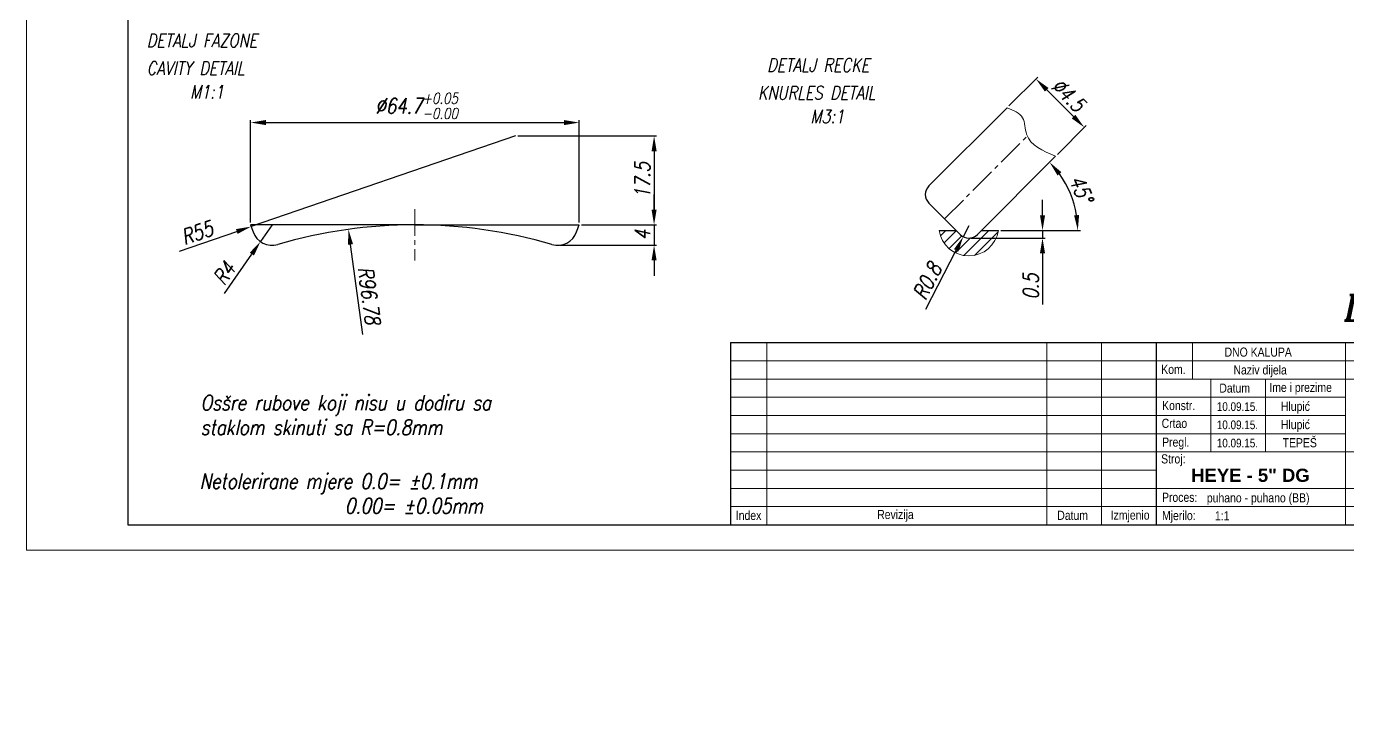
# Model space of a CAD drawing. Extents: x 89 to 513, y -13 to 440.
# Drawn here: x 89 to 349.2, y -12.7 to 123.1 of the extents above; entities that cross this region are included whole.
import ezdxf

# ---------------------------------------------------------------- set-up
doc = ezdxf.new("R2010")
doc.units = 0
doc.header["$LTSCALE"] = 7
doc.header["$MEASUREMENT"] = 0
doc.linetypes.add('CENTER2', pattern=[1.125, 0.75, -0.125, 0.125, -0.125])
doc.layers.get('0').update_dxf_attribs({"linetype": 'CONTINUOUS', "lineweight": 15})
for name, color, linetype, lineweight in [('1', 1, 'CENTER2', 15), ('3', 3, 'CONTINUOUS', 30), ('8', 252, 'CONTINUOUS', 15), ('ENGLISH', 252, 'CONTINUOUS', 18)]:
    doc.layers.add(name, color=color, linetype=linetype, lineweight=lineweight)
doc.styles.add('ITALICT', font='ITALICT.shx', dxfattribs={"width": 0.8, "height": 3})
doc.styles.get("Standard").update_dxf_attribs({"font": 'isocp.shx', "height": 3})
doc.styles.add('style2', font='swissc.ttf')
doc.dimstyles.get("Standard").update_dxf_attribs({"dimtxt": 3, "dimasz": 3, "dimexe": 0.5, "dimexo": 0.5, "dimgap": 0.8, "dimtad": 1, "dimdsep": 46, "dimtxsty": 'ITALICT', "dimcen": 0.09, "dimazin": 2, "dimtfac": 1, "dimtmove": 0, "dimatfit": 3, "dimfxl": 1, "dimtolj": 1, "dimtzin": 0, "dimarcsym": 0})

# ---------------------------------------------------------------- blocks, each defined once
blk = doc.blocks.new('*D19')
at = {"color": 0, "lineweight": -2, "transparency": 16777216}
for p, q in [((133.16, 84.58), (133.16, 104.72)), ((136.16, 104.22), (194.86, 104.22)), ((197.86, 84.58), (197.86, 104.72))]:
    blk.add_line(p, q, dxfattribs=at)
at = {"color": 0, "transparency": 16777216}
for points in [[(136.16, 104.72), (136.16, 103.72), (133.16, 104.22)], [(194.86, 104.72), (194.86, 103.72), (197.86, 104.22)]]:
    blk.add_solid(points, dxfattribs=at)
at = {"color": 0, "transparency": 16777216, "insert": (165.87, 107.5), "char_height": 3, "attachment_point": 5, "style": 'ITALICT'}
blk.add_mtext('\\A1;%%c64.7{}{\\H0.71x;\\C3;\\S+0.05^ -0.00;}', dxfattribs=at)
blk = doc.blocks.new('*D20')
at = {"color": 0, "lineweight": -2, "transparency": 16777216}
for p, q in [((212.63, 87.08), (212.63, 90.08)), ((198.36, 84.08), (213.13, 84.08)), ((212.63, 84.08), (212.63, 80.08)), ((194.12, 80.08), (213.13, 80.08)), ((212.63, 77.08), (212.63, 74.08))]:
    blk.add_line(p, q, dxfattribs=at)
at = {"color": 0, "transparency": 16777216}
for points in [[(212.13, 87.08), (213.13, 87.08), (212.63, 84.08)], [(212.13, 77.08), (213.13, 77.08), (212.63, 80.08)]]:
    blk.add_solid(points, dxfattribs=at)
at = {"color": 0, "transparency": 16777216, "insert": (210.33, 82.08), "char_height": 3, "attachment_point": 5, "rotation": 90, "style": 'ITALICT'}
blk.add_mtext('\\A1;4', dxfattribs=at)
blk = doc.blocks.new('*D55')
at = {"color": 0, "linetype": 'ByBlock', "lineweight": -2, "transparency": 16777216}
for p, q in [((274.6, 83.89), (273.51, 81.75)), ((266.18, 67.46), (272.14, 79.08))]:
    blk.add_line(p, q, dxfattribs=at)
at = {"color": 0, "transparency": 16777216}
blk.add_solid([(271.69, 79.31), (272.58, 78.85), (273.51, 81.75)], dxfattribs=at)
at = {"color": 0, "transparency": 16777216, "insert": (266.43, 72.99), "char_height": 3, "attachment_point": 5, "rotation": 62.8566, "style": 'ITALICT'}
blk.add_mtext('\\A1;R0.8', dxfattribs=at)
blk = doc.blocks.new('*D56')
at = {"color": 0, "linetype": 'ByBlock', "lineweight": -2, "transparency": 16777216}
blk.add_line((280.95, 82.99), (296.58, 82.99), dxfattribs=at)
blk.add_arc((277.09, 82.99), 18.99, 9.0627, 35.9373, dxfattribs=at)
at = {"color": 0, "transparency": 16777216}
for points in [[(292.09, 93.8), (292.85, 94.45), (290.52, 96.41)], [(296.34, 86.02), (295.35, 85.94), (296.08, 82.99)]]:
    blk.add_solid(points, dxfattribs=at)
at = {"color": 0, "transparency": 16777216, "insert": (296.76, 91.13), "char_height": 3, "attachment_point": 5, "rotation": 292.5, "style": 'ITALICT'}
blk.add_mtext('\\A1;45°', dxfattribs=at)
blk = doc.blocks.new('*D57')
at = {"color": 0, "linetype": 'ByBlock', "lineweight": -2, "transparency": 16777216}
for p, q in [((282.51, 107.5), (288.18, 113.16)), ((289.95, 110.69), (295.25, 105.39)), ((292.06, 97.95), (297.73, 103.62))]:
    blk.add_line(p, q, dxfattribs=at)
at = {"color": 0, "transparency": 16777216}
for points in [[(290.3, 111.04), (289.59, 110.33), (287.83, 112.81)], [(295.6, 105.74), (294.9, 105.03), (297.37, 103.26)]]:
    blk.add_solid(points, dxfattribs=at)
at = {"color": 0, "transparency": 16777216, "insert": (294.23, 109.66), "char_height": 3, "attachment_point": 5, "rotation": 315, "style": 'ITALICT'}
blk.add_mtext('\\A1;%%c4.5', dxfattribs=at)
blk = doc.blocks.new('*D58')
at = {"color": 0, "lineweight": -2, "transparency": 16777216}
for p, q in [((289.13, 85.99), (289.13, 88.99)), ((275.1, 81.49), (289.63, 81.49)), ((280.95, 82.99), (289.63, 82.99)), ((289.13, 82.99), (289.13, 81.49)), ((289.13, 78.49), (289.13, 68.4))]:
    blk.add_line(p, q, dxfattribs=at)
at = {"color": 0, "transparency": 16777216}
for points in [[(288.63, 85.99), (289.63, 85.99), (289.13, 82.99)], [(288.63, 78.49), (289.63, 78.49), (289.13, 81.49)]]:
    blk.add_solid(points, dxfattribs=at)
at = {"color": 0, "transparency": 16777216, "insert": (286.83, 71.94), "char_height": 3, "attachment_point": 5, "rotation": 90, "style": 'ITALICT'}
blk.add_mtext('\\A1;0.5', dxfattribs=at)
blk = doc.blocks.new('*D67')
at = {"color": 0, "linetype": 'ByBlock', "lineweight": -2, "transparency": 16777216}
for p, q in [((137.39, 84.08), (135.11, 80.79)), ((128.05, 70.6), (133.41, 78.32))]:
    blk.add_line(p, q, dxfattribs=at)
at = {"color": 0, "transparency": 16777216}
blk.add_solid([(132.99, 78.61), (133.82, 78.04), (135.11, 80.79)], dxfattribs=at)
at = {"color": 0, "transparency": 16777216, "insert": (127.98, 74.54), "char_height": 3, "attachment_point": 5, "rotation": 55.2733, "style": 'ITALICT'}
blk.add_mtext('\\A1;R4', dxfattribs=at)
blk = doc.blocks.new('*D68')
at = {"color": 0, "linetype": 'ByBlock', "lineweight": -2, "transparency": 16777216}
blk.add_line((155.24, 62.52), (152.83, 80.22), dxfattribs=at)
at = {"color": 0, "transparency": 16777216}
blk.add_solid([(153.33, 80.29), (152.34, 80.15), (152.43, 83.19)], dxfattribs=at)
at = {"color": 0, "transparency": 16777216, "insert": (156.52, 70.2), "char_height": 3, "attachment_point": 5, "rotation": 277.7666, "style": 'ITALICT'}
blk.add_mtext('\\A1;R96.78', dxfattribs=at)
blk = doc.blocks.new('*D69')
at = {"color": 0, "linetype": 'ByBlock', "lineweight": -2, "transparency": 16777216}
for p, q in [((185.3, 101.58), (133.27, 83.75)), ((119.16, 78.91), (130.43, 82.78))]:
    blk.add_line(p, q, dxfattribs=at)
at = {"color": 0, "transparency": 16777216}
blk.add_solid([(130.27, 83.25), (130.59, 82.3), (133.27, 83.75)], dxfattribs=at)
at = {"color": 0, "transparency": 16777216, "insert": (122.63, 82.54), "char_height": 3, "attachment_point": 5, "rotation": 18.9146, "style": 'ITALICT'}
blk.add_mtext('\\A1;R55', dxfattribs=at)
blk = doc.blocks.new('*D70')
at = {"color": 0, "linetype": 'ByBlock', "lineweight": -2, "transparency": 16777216}
for p, q in [((185.8, 101.58), (213.13, 101.58)), ((212.63, 98.58), (212.63, 87.08)), ((198.36, 84.08), (213.13, 84.08))]:
    blk.add_line(p, q, dxfattribs=at)
at = {"color": 0, "transparency": 16777216}
for points in [[(212.13, 98.58), (213.13, 98.58), (212.63, 101.58)], [(212.13, 87.08), (213.13, 87.08), (212.63, 84.08)]]:
    blk.add_solid(points, dxfattribs=at)
at = {"color": 0, "transparency": 16777216, "insert": (210.33, 92.83), "char_height": 3, "attachment_point": 5, "rotation": 90, "style": 'ITALICT'}
blk.add_mtext('\\A1;17.5', dxfattribs=at)

msp = doc.modelspace()

# ---------------------------------------------------------------- hatches: boundary and pattern name
at = {"layer": '8'}
h = msp.add_hatch(dxfattribs=at)
h.set_pattern_fill('ANSI31', color=256, scale=12)
h.set_pattern_definition([(45, (-246.6577, -32.8184), (-1.06066, 1.06066), [])])
h.paths.add_polyline_path([(272.904, 82.189), (272.107, 82.986), (268.755, 82.986, 0.85782), (280.446, 82.986), (277.095, 82.986), (276.298, 82.189, -0.4142136)])

# ---------------------------------------------------------------- linework, layer by layer
for p, q in [((89.007, 440.033), (89.007, 20.033)), ((234.858, 60.909), (234.858, 25.033)), ((289.994, 60.909), (289.994, 25.033)), ((300.757, 60.909), (300.757, 25.033)), ((318.696, 60.909), (318.696, 53.734)), ((348.832, 60.909), (348.832, 25.033)), ((227.683, 57.322), (381.007, 57.322)), ((381.007, 53.734), (227.683, 53.734)), ((322.283, 53.734), (322.283, 39.384)), ((333.046, 53.734), (333.046, 39.384)), ((227.683, 50.147), (348.832, 50.147)), ((227.683, 46.559), (348.832, 46.559)), ((227.683, 42.971), (348.832, 42.971)), ((227.683, 39.384), (381.007, 39.384)), ((311.52, 35.796), (227.683, 35.796)), ((227.683, 32.208), (381.007, 32.208)), ((227.683, 28.621), (381.007, 28.621)), ((89.007, 20.033), (386.007, 20.033))]:
    msp.add_line(p, q)
msp.add_arc((274.601, 83.886), 5.914, 188.75269, 351.24731)
msp.add_spline([(282.159, 107.142), (285.201, 105.16), (285.997, 101.906), (291.705, 97.596)], degree=3)
at = {"layer": '1'}
for p, q in [((269.828, 85.265), (286.125, 101.562)), ((165.505, 87.165), (165.505, 77.052))]:
    msp.add_line(p, q, dxfattribs=at)
at = {"layer": '3'}
for p, q in [((109.007, 435.033), (109.007, 25.033)), ((266.752, 91.735), (282.159, 107.142)), ((276.298, 82.189), (291.705, 97.596)), ((272.904, 82.189), (266.752, 88.341)), ((165.505, 84.078), (133.155, 84.078)), ((165.505, 84.078), (197.855, 84.078)), ((268.755, 82.986), (272.107, 82.986)), ((277.095, 82.986), (280.446, 82.986)), ((227.683, 60.909), (381.007, 60.909)), ((227.683, 60.909), (227.683, 25.033)), ((311.52, 60.909), (311.52, 25.033)), ((109.007, 25.033), (381.007, 25.033)), ((227.683, 25.033), (381.007, 25.033)), ((227.683, 25.033), (381.007, 25.033)), ((229.933, 25.033), (381.007, 25.033))]:
    msp.add_line(p, q, dxfattribs=at)
for centre, radius, start, end in [((268.449, 90.038), 2.4, 135, 225), ((185.297, 101.578), 55, 198.553, 200.06813), ((165.505, -12.707), 96.785, 73.80367, 106.19633), ((145.714, 101.578), 55, 339.93187, 341.447), ((137.393, 84.078), 4, 200.06813, 286.19633), ((193.617, 84.078), 4, 253.80367, 339.93187), ((274.601, 83.886), 2.4, 225, 315)]:
    msp.add_arc(centre, radius, start, end, dxfattribs=at)

# ---------------------------------------------------------------- texts
at = {"style": 'ITALICT', "width": 0.8}
for s, height, p in [('DETALJ FAZONE', 2.625, (112.692, 119.058)), ('DETALJ RECKE', 2.625, (234.885, 114.234)), ('M1:1', 2.625, (121.225, 108.942)), ('M3:1', 2.625, (243.418, 104.118)), ('L07929', 5, (348.606, 65.289)), ('Osšre rubove koji nisu u dodiru sa', 3, (123.334, 47.585)), ('staklom skinuti sa R=0.8mm', 3, (123.334, 42.727)), ('Netolerirane mjere 0.0= %%p0.1mm', 3, (123.133, 32.125)), ('                0.00= %%p0.05mm', 3, (123.133, 27.267))]:
    msp.add_text(s, height=height, dxfattribs=at).set_placement(p)
at = {"style": 'style2'}
for s, height, p in [('DNO KALUPA', 1.7938, (324.985, 58.137)), ('Kom.', 1.7938, (312.514, 54.742)), ('Naziv dijela', 1.79382, (326.741, 54.634)), ('Datum', 1.7938, (323.951, 51.058)), ('Ime i prezime', 1.79382, (333.798, 51.193)), ('Konstr.', 1.7938, (312.687, 47.624)), ('10.09.15.', 1.7, (323.456, 47.459)), ('Hlupić', 1.7938, (336.084, 47.459)), ('Crtao', 1.7938, (312.592, 44.121)), ('10.09.15.', 1.7, (323.456, 43.871)), ('Hlupić', 1.7938, (336.084, 43.871)), ('Pregl.', 1.7938, (312.687, 40.426)), ('10.09.15.', 1.7, (323.456, 40.284)), ('TEPEŠ', 1.7938, (336.42, 40.302)), ('Stroj:', 1.7938, (312.492, 37.119)), ('Proces:', 1.7938, (312.666, 29.557)), ('puhano - puhano (BB)', 1.79382, (321.495, 29.454)), ('Index', 1.7938, (228.725, 26)), ('Revizija', 1.7938, (256.572, 26.177)), ('Datum', 1.7938, (292.035, 26.013)), ('Izmjenio', 1.7938, (302.563, 26.054)), ('Mjerilo:', 1.7938, (312.666, 25.969)), ('1:1', 1.7938, (323.087, 25.914))]:
    msp.add_text(s, height=height, dxfattribs=at).set_placement(p)
at = {"insert": (318.426, 36.087), "char_height": 2.6, "width": 26.63899, "attachment_point": 1}
msp.add_mtext('{\\fArial|b1|i0|c238|p34;HEYE - 5" DG}', dxfattribs=at)
at = {"layer": 'ENGLISH', "style": 'ITALICT', "width": 0.8}
for s, p in [('CAVITY DETAIL', (112.692, 113.603)), ('KNURLES DETAIL', (233.064, 108.779))]:
    msp.add_text(s, height=2.625, dxfattribs=at).set_placement(p)

# ---------------------------------------------------------------- dimensions: what is measured, and where the dimension line sits
dim = msp.add_aligned_dim(p1=(282.159, 107.142), p2=(291.705, 97.596), distance=8.015, dimstyle='Standard', override={"dimlfac": 0.333333, "dimpost": '%%c<>', "dimarcsym": 1})
dim.commit()
dim.dimension.update_dxf_attribs({"geometry": '*D57', "text_midpoint": (294.226, 109.663)})
dim = msp.add_linear_dim(base=(197.855, 104.22), p1=(133.155, 84.078), p2=(197.855, 84.078), text='<>{}{\\H0.71x;\\C3;\\S+0.05^ -0.00;}', dimstyle='Standard', override={"dimpost": '%%c<>', "dimtp": 0.05})
dim.commit()
dim.dimension.update_dxf_attribs({"geometry": '*D19', "text_midpoint": (165.869, 104.22), "dimtype": 160})
for center, mpoint, override, picture, middle in [((185.297, 101.578), (133.267, 83.749), {"dimarcsym": 1}, '*D69', (122.629, 82.535)), ((137.393, 84.078), (135.115, 80.79), {"dimarcsym": 1}, '*D67', (127.984, 74.539)), ((274.601, 83.886), (273.506, 81.751), {"dimlfac": 0.333333, "dimarcsym": 1}, '*D55', (266.428, 72.986))]:
    dim = msp.add_radius_dim(center=center, mpoint=mpoint, dimstyle='Standard', override=override)
    dim.commit()
    dim.dimension.update_dxf_attribs({"geometry": picture, "text_midpoint": middle})
for base, p1, p2, override, picture, middle in [((212.633, 84.078), (185.297, 101.578), (197.855, 84.078), {"dimarcsym": 1}, '*D70', (210.333, 92.828)), ((289.128, 81.486), (280.446, 82.986), (274.601, 81.486), {"dimlfac": 0.333333}, '*D58', (286.828, 71.943))]:
    dim = msp.add_linear_dim(base=base, p1=p1, p2=p2, angle=90, dimstyle='Standard', override=override)
    dim.commit()
    dim.dimension.update_dxf_attribs({"geometry": picture, "text_midpoint": middle})
dim = msp.add_angular_dim_2l(base=(295.434, 87.9), line1=((276.298, 82.189), (291.705, 97.596)), line2=((277.095, 82.986), (280.446, 82.986)), dimstyle='Standard', override={"dimarcsym": 1})
dim.commit()
dim.dimension.update_dxf_attribs({"geometry": '*D56', "text_midpoint": (296.761, 91.132)})
dim = msp.add_linear_dim(base=(212.633, 80.078), p1=(197.855, 84.078), p2=(193.617, 80.078), angle=90, dimstyle='Standard')
dim.commit()
dim.dimension.update_dxf_attribs({"geometry": '*D20', "text_midpoint": (210.333, 82.078)})
dim = msp.add_radius_dim(center=(165.505, -12.707), mpoint=(152.426, 83.19), dimstyle='Standard', override={"dimarcsym": 1})
dim.commit()
dim.dimension.update_dxf_attribs({"geometry": '*D68', "text_midpoint": (154.241, 69.885), "dimtype": 164})

doc.saveas('drawing.dxf')
